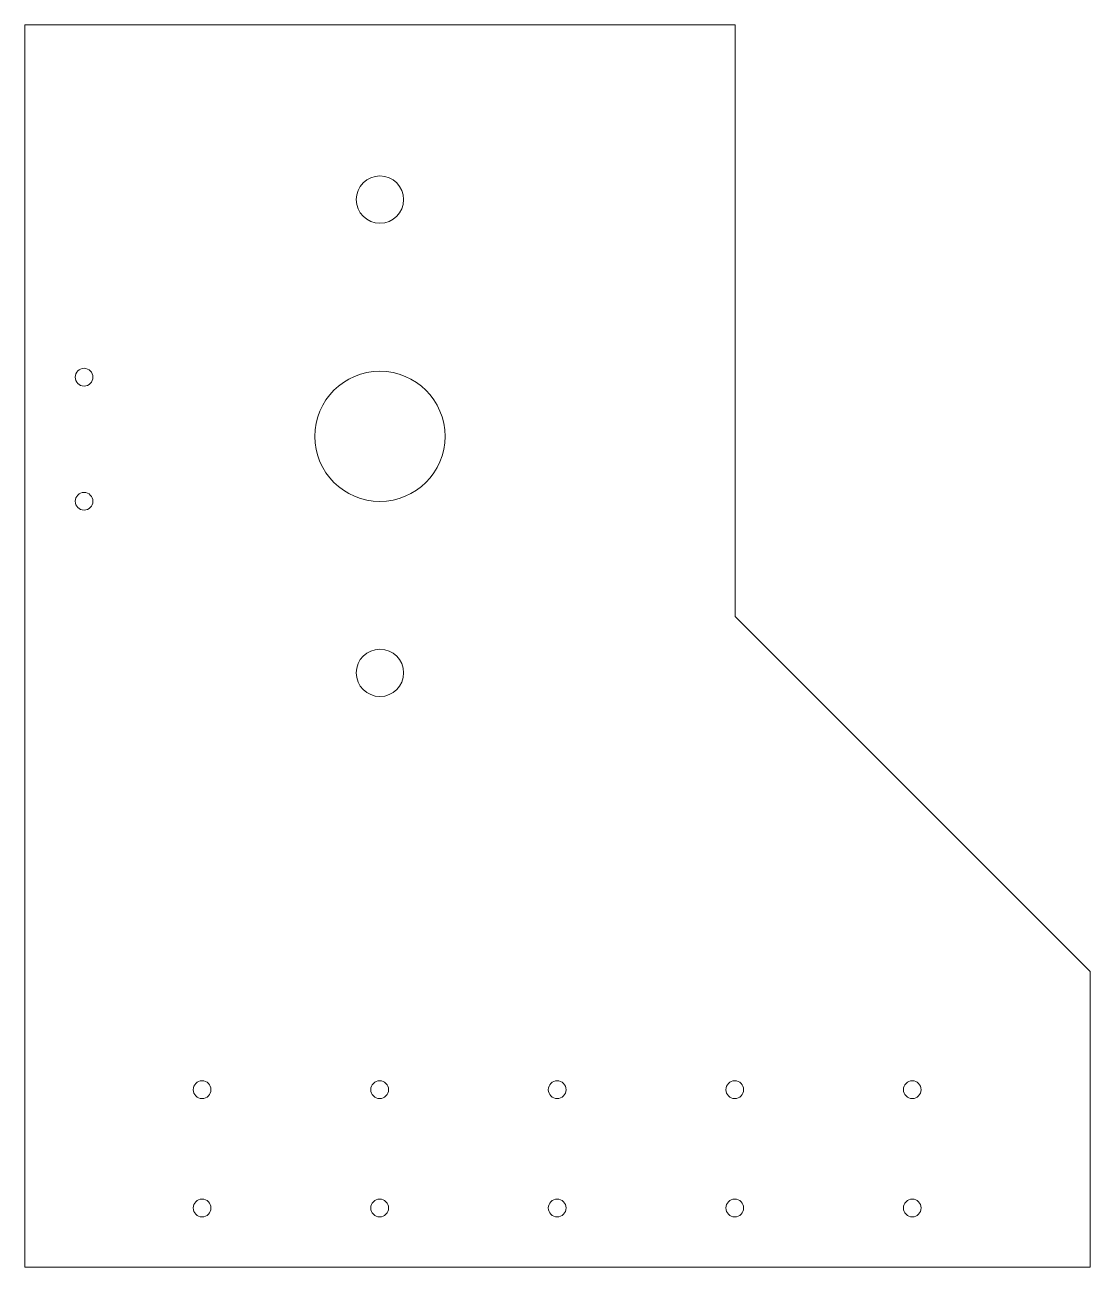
# Model space of a CAD drawing. Header units: millimetres. Extents: x -90 to 90, y -70 to 140.
import ezdxf

# ---------------------------------------------------------------- set-up
doc = ezdxf.new("R2010")
doc.units = ezdxf.units.MM

msp = doc.modelspace()

# ---------------------------------------------------------------- linework, layer by layer
at = {"color": 7, "linetype": 'Continuous', "lineweight": 15}
for p, q in [((30, 140), (-90, 140)), ((-90, 140), (-90, -70)), ((30, 40), (30, 140)), ((90, -20), (30, 40)), ((90, -70), (90, -20)), ((-90, -70), (90, -70))]:
    msp.add_line(p, q, dxfattribs=at)
for centre, radius in [((-30, 110.46), 4), ((-80, 80.44), 1.5), ((-30, 70.44), 11), ((-80, 59.46), 1.5), ((-30, 30.46), 4), ((-60.05, -40), 1.5), ((-30.05, -40), 1.5), ((-0.05, -40), 1.5), ((29.95, -40), 1.5), ((59.95, -40), 1.5), ((-60.05, -60), 1.5), ((-30.05, -60), 1.5), ((-0.05, -60), 1.5), ((29.95, -60), 1.5), ((59.95, -60), 1.5)]:
    msp.add_circle(centre, radius, dxfattribs=at)

doc.saveas('drawing.dxf')
